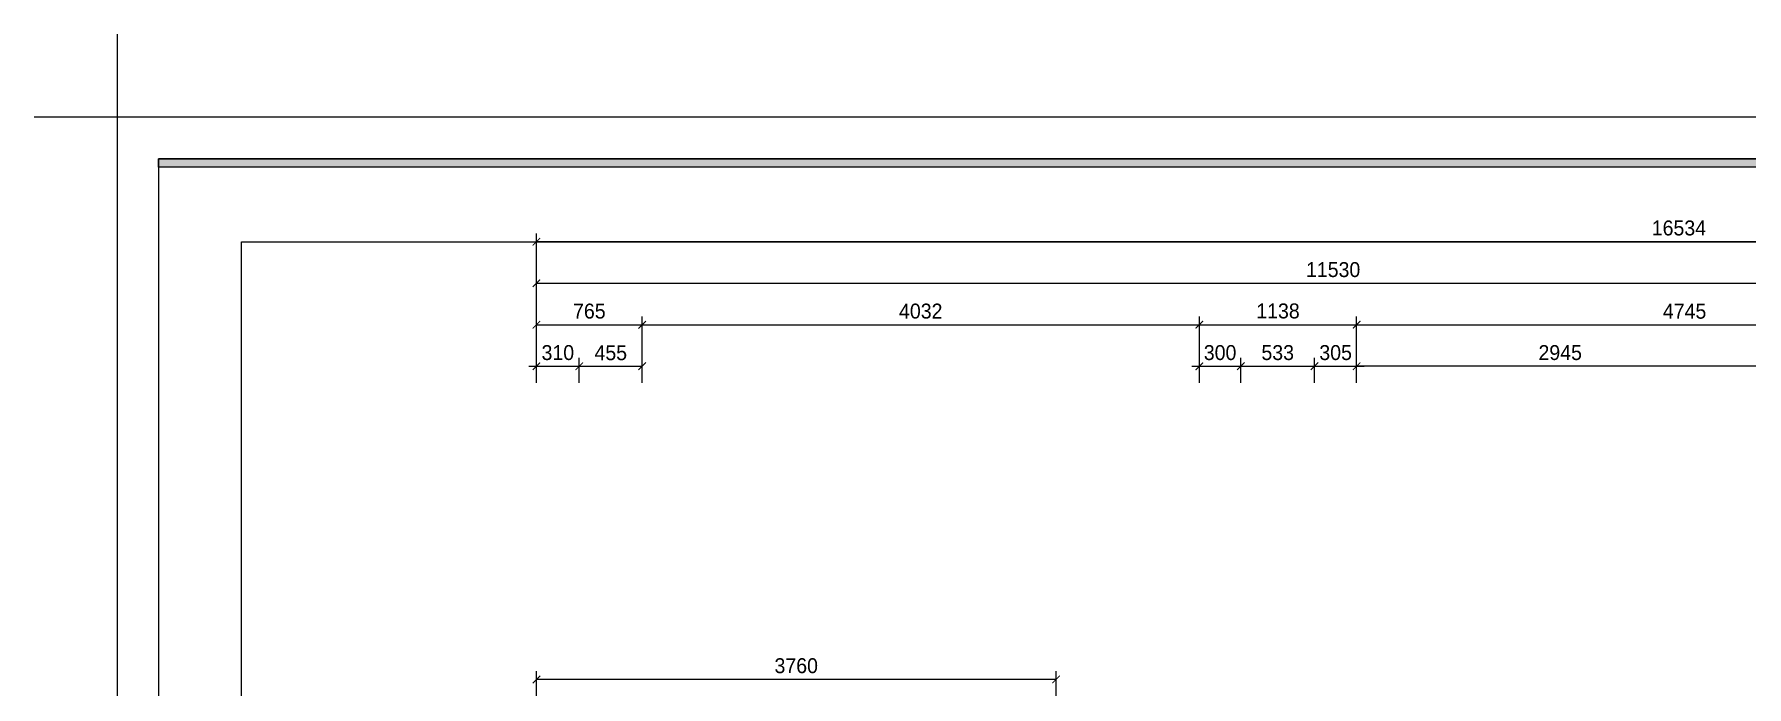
# Model space of a CAD drawing. Header units: millimetres. Extents: x 166504 to 219682, y 69800 to 112988.
# Drawn here: x 166504 to 178896, y 91383 to 96100 of the extents above; entities that cross this region are included whole.
import ezdxf
from ezdxf.enums import TextEntityAlignment as Align

# ---------------------------------------------------------------- set-up
doc = ezdxf.new("R2010")
doc.units = ezdxf.units.MM
doc.header["$LTSCALE"] = 100
doc.header["$PDMODE"] = 3
doc.layers.get('DEFPOINTS').update_dxf_attribs({"color": 248})
for name, color, linetype in [('E-DIM(OUT)', 1, 'Continuous'), ('F-SYM', 7, 'Continuous'), ('FORM(YOURNAME)-11', 1, 'Continuous')]:
    doc.layers.add(name, color=color, linetype=linetype)
doc.styles.add('YOURNAME', font='HY울릉도M.TTF')
doc.dimstyles.new('YOURNAME-60', dxfattribs={"dimscale": 60, "dimtxt": 1.8, "dimasz": 0.9, "dimexe": 1, "dimexo": 3, "dimgap": 0.7, "dimtad": 1, "dimdec": 0, "dimzin": 0, "dimdsep": 46, "dimtxsty": 'YOURNAME', "dimblk": 'ARCHTICK', "dimcen": 0, "dimclrd": 1, "dimclre": 1, "dimclrt": 7, "dimadec": 0, "dimazin": 0, "dimtfac": 1, "dimtdec": 0, "dimtix": 1, "dimtmove": 2, "dimatfit": 3, "dimldrblk": 'ARCHTICK', "dimfxl": 1, "dimtolj": 1, "dimtzin": 0, "dimarcsym": 0})

# ---------------------------------------------------------------- blocks, each defined once
blk = doc.blocks.new('FORM-PLAN')
at = {"layer": 'FORM(YOURNAME)-11'}
h = blk.add_hatch(color=256, dxfattribs=at)
h.dxf.hatch_style = 1
h.paths.add_polyline_path([(-71444, 55115), (10556, 55115), (10556, 54915), (-71444, 54915)])
h.paths.add_polyline_path([(-71444, -2085), (10556, -2085), (10556, -2285), (-71444, -2285)])
at = {"layer": 'DEFPOINTS', "color": 1}
blk.add_lwpolyline([(-72444, 58115), (-72444, 56115), (-74444, 56115)], dxfattribs=at)
at = {"layer": 'DEFPOINTS', "color": 158}
for points in [[(-71444, -2285), (10556, -2285), (10556, 55115), (-71444, 55115)], [(-69444, 53115), (-64, 53115), (-64, 1215), (-69444, 1215)]]:
    blk.add_lwpolyline(points, close=True, dxfattribs=at)
at = {"layer": 'FORM(YOURNAME)-11', "color": 250}
blk.add_lwpolyline([(-72444, -3285), (11556, -3285), (11556, 56115), (-72444, 56115)], close=True, dxfattribs=at)
at = {"layer": 'FORM(YOURNAME)-11'}
blk.add_lwpolyline([(-71444, 55115), (10556, 55115), (10556, 54915), (-71444, 54915)], close=True, dxfattribs=at)
at = {"layer": 'FORM(YOURNAME)-11', "color": 3, "style": 'YOURNAME'}
for tag, height, p in [('1', 450, (9905, 18188)), ('2', 450, (9905, 17544)), ('3', 450, (9905, 16257)), ('4', 450, (9905, 14326)), ('5', 515, (9905, 12009)), ('6', 515, (9905, 9757)), ('7', 515, (9905, 7504)), ('8', 515, (9905, 5252)), ('9', 515, (9905, 2999)), ('10', 515, (5655, 811)), ('11', 515, (9905, 747)), ('12', 515, (5655, -1441)), ('13', 515, (9905, -1441))]:
    blk.add_attdef(tag, text='', height=height, dxfattribs=at).set_placement(p, align=Align.MIDDLE_RIGHT)
blk = doc.blocks.new('_ArchTick')
at = {"color": 0, "linetype": 'ByBlock', "const_width": 0.15}
blk.add_lwpolyline([(-0.5, -0.5), (0.5, 0.5)], dxfattribs=at)
blk = doc.blocks.new('*D586')
at = {"layer": 'DEFPOINTS', "color": 0}
for p in [(170138, 94600), (170138, 93400), (186672, 93400)]:
    blk.add_point(p, dxfattribs=at)
at = {"layer": 'E-DIM(OUT)', "color": 1, "lineweight": -2}
for p, q in [((170138, 93580), (170138, 94660)), ((186672, 94600), (170138, 94600)), ((186672, 93580), (186672, 94660))]:
    blk.add_line(p, q, dxfattribs=at)
at = {"layer": 'E-DIM(OUT)', "color": 1, "lineweight": -2, "xscale": 54, "yscale": 54, "zscale": 54, "rotation": 180}
blk.add_blockref('_ArchTick', (170138, 94600), dxfattribs=at)
at = {"layer": 'E-DIM(OUT)', "color": 1, "lineweight": -2, "xscale": 54, "yscale": 54, "zscale": 54}
blk.add_blockref('_ArchTick', (186672, 94600), dxfattribs=at)
at = {"layer": 'E-DIM(OUT)', "color": 7, "insert": (178405, 94699), "char_height": 108, "attachment_point": 5, "style": 'YOURNAME'}
blk.add_mtext('\\A1;16534', dxfattribs=at)
blk = doc.blocks.new('*D587')
at = {"layer": 'DEFPOINTS', "color": 0}
for p in [(181668, 94300), (170138, 93400), (181668, 93400)]:
    blk.add_point(p, dxfattribs=at)
at = {"layer": 'E-DIM(OUT)', "color": 1, "lineweight": -2}
for p, q in [((170138, 93580), (170138, 94360)), ((170138, 94300), (181668, 94300)), ((181668, 93580), (181668, 94360))]:
    blk.add_line(p, q, dxfattribs=at)
at = {"layer": 'E-DIM(OUT)', "color": 1, "lineweight": -2, "xscale": 54, "yscale": 54, "zscale": 54, "rotation": 180}
blk.add_blockref('_ArchTick', (170138, 94300), dxfattribs=at)
at = {"layer": 'E-DIM(OUT)', "color": 1, "lineweight": -2, "xscale": 54, "yscale": 54, "zscale": 54}
blk.add_blockref('_ArchTick', (181668, 94300), dxfattribs=at)
at = {"layer": 'E-DIM(OUT)', "color": 7, "insert": (175903, 94398), "char_height": 108, "attachment_point": 5, "style": 'YOURNAME'}
blk.add_mtext('\\A1;11530', dxfattribs=at)
blk = doc.blocks.new('*D598')
at = {"layer": 'DEFPOINTS', "color": 0}
for p in [(170903, 94000), (170138, 93400), (170903, 93400)]:
    blk.add_point(p, dxfattribs=at)
at = {"layer": 'E-DIM(OUT)', "color": 1, "lineweight": -2}
for p, q in [((170138, 93580), (170138, 94060)), ((170903, 93580), (170903, 94060)), ((170138, 94000), (170903, 94000))]:
    blk.add_line(p, q, dxfattribs=at)
at = {"layer": 'E-DIM(OUT)', "color": 1, "lineweight": -2, "xscale": 54, "yscale": 54, "zscale": 54, "rotation": 180}
blk.add_blockref('_ArchTick', (170138, 94000), dxfattribs=at)
at = {"layer": 'E-DIM(OUT)', "color": 1, "lineweight": -2, "xscale": 54, "yscale": 54, "zscale": 54}
blk.add_blockref('_ArchTick', (170903, 94000), dxfattribs=at)
at = {"layer": 'E-DIM(OUT)', "color": 7, "insert": (170521, 94098), "char_height": 108, "attachment_point": 5, "style": 'YOURNAME'}
blk.add_mtext('\\A1;765', dxfattribs=at)
blk = doc.blocks.new('*D599')
at = {"layer": 'DEFPOINTS', "color": 0}
for p in [(174935, 94000), (170903, 93400), (174935, 93400)]:
    blk.add_point(p, dxfattribs=at)
at = {"layer": 'E-DIM(OUT)', "color": 1, "lineweight": -2}
for p, q in [((170903, 93580), (170903, 94060)), ((174935, 93580), (174935, 94060)), ((170903, 94000), (174935, 94000))]:
    blk.add_line(p, q, dxfattribs=at)
at = {"layer": 'E-DIM(OUT)', "color": 1, "lineweight": -2, "xscale": 54, "yscale": 54, "zscale": 54, "rotation": 180}
blk.add_blockref('_ArchTick', (170903, 94000), dxfattribs=at)
at = {"layer": 'E-DIM(OUT)', "color": 1, "lineweight": -2, "xscale": 54, "yscale": 54, "zscale": 54}
blk.add_blockref('_ArchTick', (174935, 94000), dxfattribs=at)
at = {"layer": 'E-DIM(OUT)', "color": 7, "insert": (172919, 94098), "char_height": 108, "attachment_point": 5, "style": 'YOURNAME'}
blk.add_mtext('\\A1;4032', dxfattribs=at)
blk = doc.blocks.new('*D600')
at = {"layer": 'DEFPOINTS', "color": 0}
for p in [(176073, 94000), (174935, 93400), (176073, 93400)]:
    blk.add_point(p, dxfattribs=at)
at = {"layer": 'E-DIM(OUT)', "color": 1, "lineweight": -2}
for p, q in [((174935, 93580), (174935, 94060)), ((176073, 93580), (176073, 94060)), ((174935, 94000), (176073, 94000))]:
    blk.add_line(p, q, dxfattribs=at)
at = {"layer": 'E-DIM(OUT)', "color": 1, "lineweight": -2, "xscale": 54, "yscale": 54, "zscale": 54, "rotation": 180}
blk.add_blockref('_ArchTick', (174935, 94000), dxfattribs=at)
at = {"layer": 'E-DIM(OUT)', "color": 1, "lineweight": -2, "xscale": 54, "yscale": 54, "zscale": 54}
blk.add_blockref('_ArchTick', (176073, 94000), dxfattribs=at)
at = {"layer": 'E-DIM(OUT)', "color": 7, "insert": (175504, 94099), "char_height": 108, "attachment_point": 5, "style": 'YOURNAME'}
blk.add_mtext('\\A1;1138', dxfattribs=at)
blk = doc.blocks.new('*D601')
at = {"layer": 'DEFPOINTS', "color": 0}
for p in [(180818, 94000), (176073, 93400), (180818, 93400)]:
    blk.add_point(p, dxfattribs=at)
at = {"layer": 'E-DIM(OUT)', "color": 1, "lineweight": -2}
for p, q in [((176073, 93580), (176073, 94060)), ((180818, 93580), (180818, 94060)), ((176073, 94000), (180818, 94000))]:
    blk.add_line(p, q, dxfattribs=at)
at = {"layer": 'E-DIM(OUT)', "color": 1, "lineweight": -2, "xscale": 54, "yscale": 54, "zscale": 54, "rotation": 180}
blk.add_blockref('_ArchTick', (176073, 94000), dxfattribs=at)
at = {"layer": 'E-DIM(OUT)', "color": 1, "lineweight": -2, "xscale": 54, "yscale": 54, "zscale": 54}
blk.add_blockref('_ArchTick', (180818, 94000), dxfattribs=at)
at = {"layer": 'E-DIM(OUT)', "color": 7, "insert": (178446, 94097), "char_height": 108, "attachment_point": 5, "style": 'YOURNAME'}
blk.add_mtext('\\A1;4745', dxfattribs=at)
blk = doc.blocks.new('*D608')
at = {"layer": 'DEFPOINTS', "color": 0}
for p in [(170448, 93700), (170138, 93400), (170448, 93400)]:
    blk.add_point(p, dxfattribs=at)
at = {"layer": 'E-DIM(OUT)', "color": 1, "lineweight": -2}
for p, q in [((170084, 93700), (170502, 93700)), ((170138, 93580), (170138, 93760)), ((170448, 93580), (170448, 93760))]:
    blk.add_line(p, q, dxfattribs=at)
at = {"layer": 'E-DIM(OUT)', "color": 1, "lineweight": -2, "xscale": 54, "yscale": 54, "zscale": 54}
blk.add_blockref('_ArchTick', (170138, 93700), dxfattribs=at)
at = {"layer": 'E-DIM(OUT)', "color": 1, "lineweight": -2, "xscale": 54, "yscale": 54, "zscale": 54, "rotation": 180}
blk.add_blockref('_ArchTick', (170448, 93700), dxfattribs=at)
at = {"layer": 'E-DIM(OUT)', "color": 7, "insert": (170293, 93798), "char_height": 108, "attachment_point": 5, "style": 'YOURNAME'}
blk.add_mtext('\\A1;310', dxfattribs=at)
blk = doc.blocks.new('*D609')
at = {"layer": 'DEFPOINTS', "color": 0}
for p in [(170903, 93700), (170448, 93400), (170903, 93400)]:
    blk.add_point(p, dxfattribs=at)
at = {"layer": 'E-DIM(OUT)', "color": 1, "lineweight": -2}
for p, q in [((170448, 93580), (170448, 93760)), ((170448, 93700), (170903, 93700)), ((170903, 93580), (170903, 93760))]:
    blk.add_line(p, q, dxfattribs=at)
at = {"layer": 'E-DIM(OUT)', "color": 1, "lineweight": -2, "xscale": 54, "yscale": 54, "zscale": 54, "rotation": 180}
blk.add_blockref('_ArchTick', (170448, 93700), dxfattribs=at)
at = {"layer": 'E-DIM(OUT)', "color": 1, "lineweight": -2, "xscale": 54, "yscale": 54, "zscale": 54}
blk.add_blockref('_ArchTick', (170903, 93700), dxfattribs=at)
at = {"layer": 'E-DIM(OUT)', "color": 7, "insert": (170676, 93797), "char_height": 108, "attachment_point": 5, "style": 'YOURNAME'}
blk.add_mtext('\\A1;455', dxfattribs=at)
blk = doc.blocks.new('*D610')
at = {"layer": 'DEFPOINTS', "color": 0}
for p in [(175235, 93700), (174935, 93400), (175235, 93400)]:
    blk.add_point(p, dxfattribs=at)
at = {"layer": 'E-DIM(OUT)', "color": 1, "lineweight": -2}
for p, q in [((174881, 93700), (175289, 93700)), ((174935, 93580), (174935, 93760)), ((175235, 93580), (175235, 93760))]:
    blk.add_line(p, q, dxfattribs=at)
at = {"layer": 'E-DIM(OUT)', "color": 1, "lineweight": -2, "xscale": 54, "yscale": 54, "zscale": 54}
blk.add_blockref('_ArchTick', (174935, 93700), dxfattribs=at)
at = {"layer": 'E-DIM(OUT)', "color": 1, "lineweight": -2, "xscale": 54, "yscale": 54, "zscale": 54, "rotation": 180}
blk.add_blockref('_ArchTick', (175235, 93700), dxfattribs=at)
at = {"layer": 'E-DIM(OUT)', "color": 7, "insert": (175085, 93798), "char_height": 108, "attachment_point": 5, "style": 'YOURNAME'}
blk.add_mtext('\\A1;300', dxfattribs=at)
blk = doc.blocks.new('*D611')
at = {"layer": 'DEFPOINTS', "color": 0}
for p in [(175768, 93700), (175235, 93400), (175768, 93400)]:
    blk.add_point(p, dxfattribs=at)
at = {"layer": 'E-DIM(OUT)', "color": 1, "lineweight": -2}
for p, q in [((175235, 93580), (175235, 93760)), ((175235, 93700), (175768, 93700)), ((175768, 93580), (175768, 93760))]:
    blk.add_line(p, q, dxfattribs=at)
at = {"layer": 'E-DIM(OUT)', "color": 1, "lineweight": -2, "xscale": 54, "yscale": 54, "zscale": 54, "rotation": 180}
blk.add_blockref('_ArchTick', (175235, 93700), dxfattribs=at)
at = {"layer": 'E-DIM(OUT)', "color": 1, "lineweight": -2, "xscale": 54, "yscale": 54, "zscale": 54}
blk.add_blockref('_ArchTick', (175768, 93700), dxfattribs=at)
at = {"layer": 'E-DIM(OUT)', "color": 7, "insert": (175502, 93798), "char_height": 108, "attachment_point": 5, "style": 'YOURNAME'}
blk.add_mtext('\\A1;533', dxfattribs=at)
blk = doc.blocks.new('*D612')
at = {"layer": 'DEFPOINTS', "color": 0}
for p in [(176073, 93700), (175768, 93400), (176073, 93400)]:
    blk.add_point(p, dxfattribs=at)
at = {"layer": 'E-DIM(OUT)', "color": 1, "lineweight": -2}
for p, q in [((175714, 93700), (176127, 93700)), ((175768, 93580), (175768, 93760)), ((176073, 93580), (176073, 93760))]:
    blk.add_line(p, q, dxfattribs=at)
at = {"layer": 'E-DIM(OUT)', "color": 1, "lineweight": -2, "xscale": 54, "yscale": 54, "zscale": 54}
blk.add_blockref('_ArchTick', (175768, 93700), dxfattribs=at)
at = {"layer": 'E-DIM(OUT)', "color": 1, "lineweight": -2, "xscale": 54, "yscale": 54, "zscale": 54, "rotation": 180}
blk.add_blockref('_ArchTick', (176073, 93700), dxfattribs=at)
at = {"layer": 'E-DIM(OUT)', "color": 7, "insert": (175921, 93798), "char_height": 108, "attachment_point": 5, "style": 'YOURNAME'}
blk.add_mtext('\\A1;305', dxfattribs=at)
blk = doc.blocks.new('*D613')
at = {"layer": 'DEFPOINTS', "color": 0}
for p in [(176073, 93700), (176073, 93400), (179018, 93400)]:
    blk.add_point(p, dxfattribs=at)
at = {"layer": 'E-DIM(OUT)', "color": 1, "lineweight": -2}
for p, q in [((176073, 93580), (176073, 93760)), ((179018, 93700), (176073, 93700)), ((179018, 93580), (179018, 93760))]:
    blk.add_line(p, q, dxfattribs=at)
at = {"layer": 'E-DIM(OUT)', "color": 1, "lineweight": -2, "xscale": 54, "yscale": 54, "zscale": 54, "rotation": 180}
blk.add_blockref('_ArchTick', (176073, 93700), dxfattribs=at)
at = {"layer": 'E-DIM(OUT)', "color": 1, "lineweight": -2, "xscale": 54, "yscale": 54, "zscale": 54}
blk.add_blockref('_ArchTick', (179018, 93700), dxfattribs=at)
at = {"layer": 'E-DIM(OUT)', "color": 7, "insert": (177546, 93798), "char_height": 108, "attachment_point": 5, "style": 'YOURNAME'}
blk.add_mtext('\\A1;2945', dxfattribs=at)
blk = doc.blocks.new('*D1282')
at = {"layer": 'DEFPOINTS', "color": 0}
for p in [(170138, 91435), (170138, 90535), (173898, 90535)]:
    blk.add_point(p, dxfattribs=at)
at = {"layer": 'E-DIM(OUT)', "color": 1, "lineweight": -2}
for p, q in [((170138, 90715), (170138, 91495)), ((173898, 90715), (173898, 91495)), ((173898, 91435), (170138, 91435))]:
    blk.add_line(p, q, dxfattribs=at)
at = {"layer": 'E-DIM(OUT)', "color": 1, "lineweight": -2, "xscale": 54, "yscale": 54, "zscale": 54, "rotation": 180}
blk.add_blockref('_ArchTick', (170138, 91435), dxfattribs=at)
at = {"layer": 'E-DIM(OUT)', "color": 1, "lineweight": -2, "xscale": 54, "yscale": 54, "zscale": 54}
blk.add_blockref('_ArchTick', (173898, 91435), dxfattribs=at)
at = {"layer": 'E-DIM(OUT)', "color": 7, "insert": (172018, 91534), "char_height": 108, "attachment_point": 5, "style": 'YOURNAME'}
blk.add_mtext('\\A1;3760', dxfattribs=at)

msp = doc.modelspace()

# ---------------------------------------------------------------- block references
at = {"layer": 'F-SYM', "xscale": 0.3, "yscale": 0.3, "zscale": 0.3}
msp.add_blockref('FORM-PLAN', (188837.6, 78665.7), dxfattribs=at)

# ---------------------------------------------------------------- dimensions: what is measured, and where the dimension line sits
at = {"layer": 'E-DIM(OUT)'}
for base, p1, p2, picture, middle in [((170138.4, 94600.3), (186672.4, 93400.3), (170138.4, 93400.3), '*D586', (178405.4, 94698.5)), ((181668.4, 94300.3), (170138.4, 93400.3), (181668.4, 93400.3), '*D587', (175903.4, 94398.5)), ((170903.4, 94000.3), (170138.4, 93400.3), (170903.4, 93400.3), '*D598', (170520.9, 94097.6)), ((170448.4, 93700.3), (170138.4, 93400.3), (170448.4, 93400.3), '*D608', (170293.4, 93798.5)), ((170903.4, 93700.3), (170448.4, 93400.3), (170903.4, 93400.3), '*D609', (170675.9, 93797.4)), ((175235.4, 93700.3), (174935.4, 93400.3), (175235.4, 93400.3), '*D610', (175085.4, 93798.5)), ((175768.4, 93700.3), (175235.4, 93400.3), (175768.4, 93400.3), '*D611', (175501.9, 93798.5)), ((176073.4, 93700.3), (175768.4, 93400.3), (176073.4, 93400.3), '*D612', (175920.9, 93798.5)), ((176073.4, 93700.3), (179018.4, 93400.3), (176073.4, 93400.3), '*D613', (177545.9, 93798.4))]:
    dim = msp.add_linear_dim(base=base, p1=p1, p2=p2, dimstyle='YOURNAME-60', dxfattribs=at)
    dim.commit()
    dim.dimension.update_dxf_attribs({"geometry": picture, "text_midpoint": middle})
for base, p1, p2, override, picture, middle in [((174935.4, 94000.3), (170903.4, 93400.3), (174935.4, 93400.3), {"dimtmove": 2}, '*D599', (172919.4, 94098.5)), ((176073.4, 94000.3), (174935.4, 93400.3), (176073.4, 93400.3), {"dimtmove": 2}, '*D600', (175504.4, 94098.5)), ((180818.4, 94000.3), (176073.4, 93400.3), (180818.4, 93400.3), {"dimtmove": 2}, '*D601', (178445.9, 94097.4)), ((170138.4, 91435.3), (173898.4, 90535.3), (170138.4, 90535.3), {"dimtfill": 0}, '*D1282', (172018.4, 91533.5))]:
    dim = msp.add_linear_dim(base=base, p1=p1, p2=p2, dimstyle='YOURNAME-60', override=override, dxfattribs=at)
    dim.commit()
    dim.dimension.update_dxf_attribs({"geometry": picture, "text_midpoint": middle})

doc.saveas('drawing.dxf')
